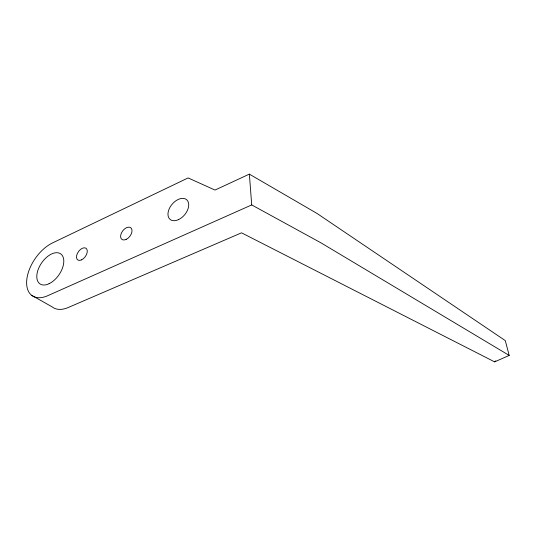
<?xml version="1.0" encoding="UTF-8"?>
<svg xmlns="http://www.w3.org/2000/svg" width="536" height="536" viewBox="0 0 536 536"><rect width="100%" height="100%" fill="white"/><g stroke="black" fill="none" stroke-linecap="round" stroke-linejoin="round"><path stroke-width="0.8" d="M31.597 295.276L52.173 306.9A31.416 18.727 -55.6 0 0 68.206 307.523L241.528 232.825L494.621 361.874L495.793 360.882M509.2 355.422L505.274 340.595L316.917 213.382L249.354 174.126L215.016 190.059L188.116 177.932L52.568 242.902A32.294 18.619 -55.4 0 0 26.746 280.12A32.294 18.619 -55.4 0 0 47.717 295.711L251.719 204.926L320.803 242.748L509.2 355.422L494.621 361.874M249.354 174.126L251.719 204.926M81.532 259.88A7.142 4.234 -54.3 0 0 86.738 249.026A7.142 4.234 -54.3 0 0 77.392 253.407A7.142 4.234 -54.3 0 0 81.532 259.88M178.589 219.586A12.864 8.194 -50 0 0 187.205 200.276A12.864 8.194 -50 0 0 169.229 208.785A12.864 8.194 -50 0 0 178.589 219.586M126.161 239.404A7.33 4.502 -52.5 0 0 131.333 228.316A7.33 4.502 -52.5 0 0 121.431 232.959A7.33 4.502 -52.5 0 0 126.161 239.404M49.138 283.685A18.251 10.519 -55.4 0 0 62.538 255.873A18.251 10.519 -55.4 0 0 39.229 267.029A18.251 10.519 -55.4 0 0 49.138 283.685"/></g></svg>
